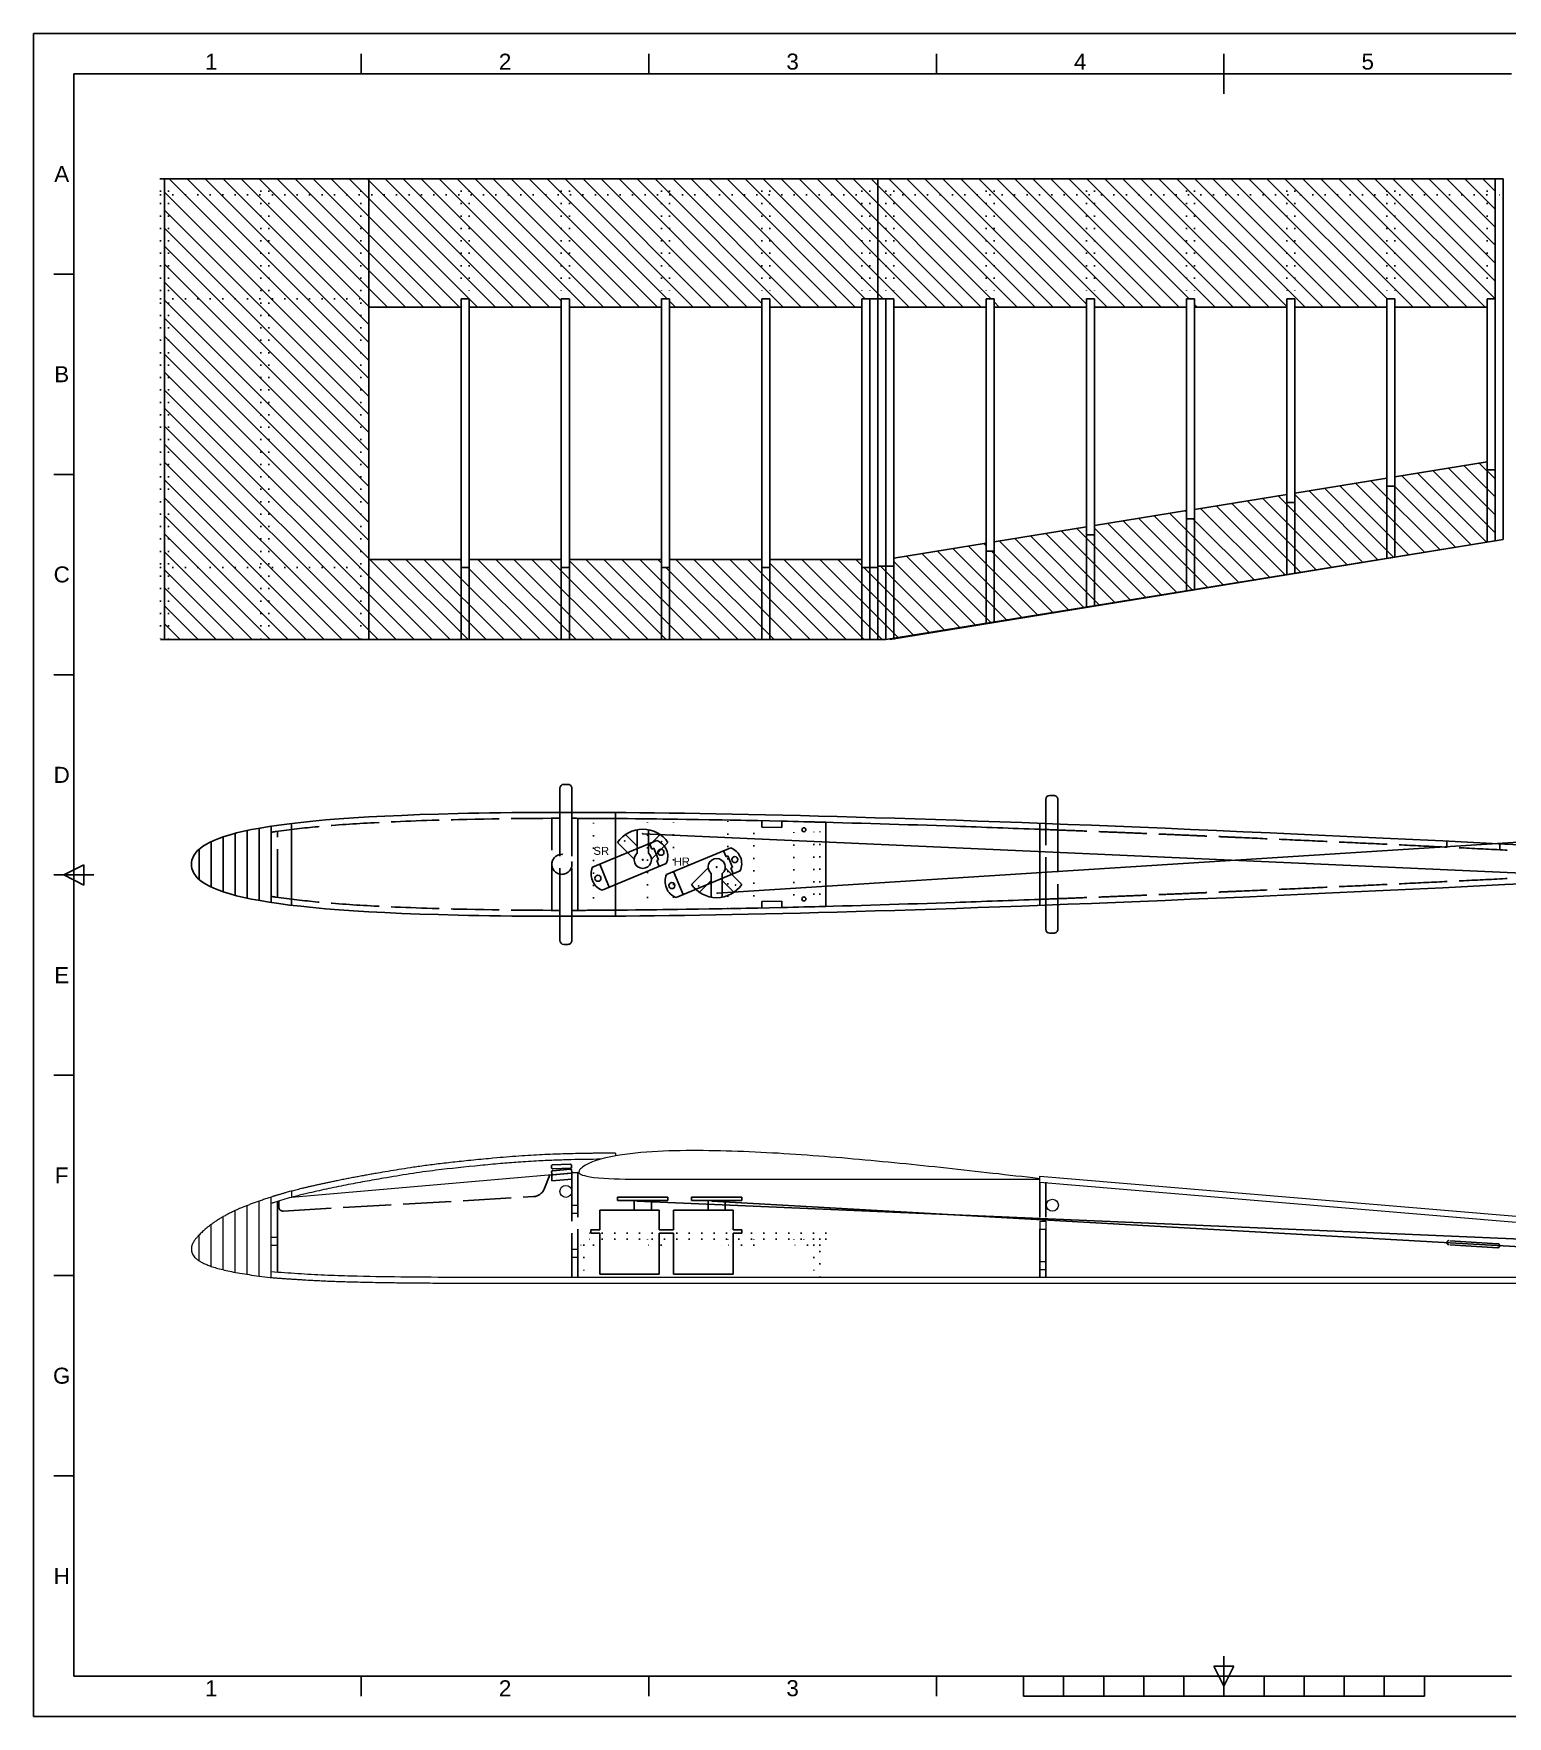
# Model space of a CAD drawing. Header units: millimetres. Extents: x 0 to 594, y 0 to 420.
# Drawn here: x 0 to 367.7, y 0 to 420 of the extents above; entities that cross this region are included whole.
import ezdxf

# ---------------------------------------------------------------- set-up
doc = ezdxf.new("R2010")
doc.units = ezdxf.units.MM
doc.linetypes.add('ACAD_ISO02W100', pattern=[15, 12, -3])
doc.linetypes.add('ACAD_ISO07W100', pattern=[3, 0, -3])
doc.layers.get('0').update_dxf_attribs({"color": 18, "lineweight": 25, "true_color": 0x000000})
for name, color, linetype, lineweight, true_color in [('Beplankung', 30, 'Continuous', 25, 0xff7f00), ('Fläche', 18, 'Continuous', 25, 0x000000), ('Fläche verdeckt', 18, 'ACAD_ISO07W100', 25, 0x000000), ('RC', 30, 'Continuous', 25, 0xff7f00), ('RC verdeckt', 30, 'ACAD_ISO07W100', 25, 0xff7f00), ('verdeckt', 18, 'ACAD_ISO02W100', 25, 0x000000)]:
    doc.layers.add(name, color=color, linetype=linetype, lineweight=lineweight, true_color=true_color)
for name, color, linetype, lineweight in [('Border', 7, 'Continuous', 25), ('Rumpf Draufsicht', 7, 'Continuous', 25), ('Seite sauber', 7, 'Continuous', 15)]:
    doc.layers.add(name, color=color, linetype=linetype, lineweight=lineweight)
doc.styles.add('textstyle18', font='')
doc.styles.add('textstyle21', font='')
doc.styles.add('textstyle22', font='')
doc.styles.add('textstyle25', font='')
doc.styles.add('textstyle26', font='')
doc.styles.add('textstyle29', font='')
doc.styles.add('textstyle30', font='')
doc.styles.add('textstyle33', font='')
doc.styles.add('textstyle34', font='')
doc.styles.add('textstyle35', font='')
doc.styles.add('textstyle36', font='')
doc.styles.add('textstyle37', font='')
doc.styles.add('textstyle38', font='')
doc.styles.add('textstyle39', font='')
doc.styles.add('textstyle40', font='')
doc.styles.add('textstyle41', font='')
doc.styles.add('textstyle67', font='LiberationSans-Regular.ttf')
doc.styles.add('textstyle68', font='LiberationSans-Regular.ttf')
doc.styles.get('textstyle18').set_extended_font_data('Arial')
doc.styles.get('textstyle21').set_extended_font_data('Arial')
doc.styles.get('textstyle22').set_extended_font_data('Arial')
doc.styles.get('textstyle25').set_extended_font_data('Arial')
doc.styles.get('textstyle26').set_extended_font_data('Arial')
doc.styles.get('textstyle29').set_extended_font_data('Arial')
doc.styles.get('textstyle30').set_extended_font_data('Arial')
doc.styles.get('textstyle33').set_extended_font_data('Arial')
doc.styles.get('textstyle34').set_extended_font_data('Arial')
doc.styles.get('textstyle35').set_extended_font_data('Arial')
doc.styles.get('textstyle36').set_extended_font_data('Arial')
doc.styles.get('textstyle37').set_extended_font_data('Arial')
doc.styles.get('textstyle38').set_extended_font_data('Arial')
doc.styles.get('textstyle39').set_extended_font_data('Arial')
doc.styles.get('textstyle40').set_extended_font_data('Arial')
doc.styles.get('textstyle41').set_extended_font_data('Arial')

# ---------------------------------------------------------------- blocks, each defined once
blk = doc.blocks.new('Border')
at = {"layer": 'Border'}
for p, q in [((10, 420), (0, 420)), ((0, 420), (0, 410)), ((10, 420), (584, 420)), ((81.75, 410), (81.75, 415)), ((153.5, 410), (153.5, 415)), ((225.25, 410), (225.25, 415)), ((297, 405), (297, 415)), ((0, 10), (0, 410)), ((10, 410), (10, 410)), ((81.75, 410), (10, 410)), ((10, 410), (10, 360)), ((153.5, 410), (81.75, 410)), ((225.25, 410), (153.5, 410)), ((297, 410), (225.25, 410)), ((368.75, 410), (297, 410)), ((10, 360), (5, 360)), ((10, 360), (10, 310)), ((10, 310), (5, 310)), ((10, 310), (10, 310)), ((10, 310), (10, 260)), ((10, 260), (5, 260)), ((10, 260), (10, 210)), ((7.5, 210), (12.5, 212.5)), ((12.5, 212.5), (12.5, 207.5)), ((5, 210), (15, 210)), ((12.5, 207.5), (7.5, 210)), ((10, 210), (10, 160)), ((10, 160), (5, 160)), ((10, 160), (10, 110)), ((10, 110), (5, 110)), ((10, 110), (10, 60)), ((10, 60), (5, 60)), ((10, 60), (10, 10)), ((297, 10), (297, 15)), ((0, 0), (0, 10)), ((10, 10), (10, 10)), ((10, 10), (81.75, 10)), ((81.75, 5), (81.75, 10)), ((81.75, 10), (153.5, 10)), ((153.5, 5), (153.5, 10)), ((153.5, 10), (225.25, 10)), ((225.25, 5), (225.25, 10)), ((225.25, 10), (368.75, 10)), ((247, 5), (247, 10)), ((257, 5), (257, 10)), ((267, 5), (267, 10)), ((277, 5), (277, 10)), ((287, 5), (287, 10)), ((297, 7.5), (294.5, 12.5)), ((294.5, 12.5), (299.5, 12.5)), ((299.5, 12.5), (297, 7.5)), ((297, 10), (297, 5)), ((307, 5), (307, 10)), ((317, 5), (317, 10)), ((327, 5), (327, 10)), ((337, 5), (337, 10)), ((347, 5), (347, 10)), ((247, 5), (347, 5)), ((0, 0), (10, 0)), ((584, 0), (10, 0))]:
    blk.add_line(p, q, dxfattribs=at)
at = {"layer": 'Border', "char_height": 4}
for s, insert, attachment_point, style in [('1', (45.875, 413), 6, 'textstyle34'), ('2', (117.625, 413), 5, 'textstyle37'), ('3', (189.375, 413), 5, 'textstyle38'), ('4', (261.125, 413), 5, 'textstyle40'), ('5', (332.875, 413), 5, 'textstyle41'), ('A', (7, 385), 5, 'textstyle18'), ('B', (7, 335), 5, 'textstyle21'), ('C', (7, 285), 5, 'textstyle22'), ('D', (7, 235), 5, 'textstyle25'), ('E', (7, 185), 5, 'textstyle26'), ('F', (7, 135), 5, 'textstyle29'), ('G', (7, 85), 5, 'textstyle30'), ('H', (7, 35), 5, 'textstyle33'), ('1', (45.875, 7), 6, 'textstyle35'), ('2', (117.625, 7), 5, 'textstyle36'), ('3', (189.375, 7), 5, 'textstyle39')]:
    blk.add_mtext(s, dxfattribs=dict(at, insert=insert, attachment_point=attachment_point, style=style))
blk = doc.blocks.new('iso_en_a2_metric_landscape_aec')
at = {"layer": 'Border'}
blk.add_blockref('Border', (0, 0), dxfattribs=at)

msp = doc.modelspace()

# ---------------------------------------------------------------- hatches: boundary and pattern name
at = {"layer": 'Beplankung', "transparency": 33554687}
h = msp.add_hatch(dxfattribs=at)
h.set_pattern_fill('ANSI31', color=256, angle=90, style=0, pattern_type=0)
h.paths.add_polyline_path([(264.66, 351.77), (287.66, 351.77), (287.66, 353.77), (289.66, 353.77), (289.66, 351.77), (312.66, 351.77), (312.66, 353.77), (314.66, 353.77), (314.66, 351.77), (337.66, 351.77), (337.66, 353.77), (339.66, 353.77), (339.66, 351.77), (362.66, 351.77), (362.66, 353.77), (364.66, 353.77), (364.66, 383.77), (210.66, 383.77), (32.66, 383.77), (32.66, 348.77), (32.66, 268.77), (210.66, 268.77), (212.66, 268.77), (364.66, 293.44), (364.66, 311.12), (362.66, 311.12), (362.66, 313.12), (339.66, 309.39), (339.66, 307.06), (337.66, 307.06), (337.66, 309.06), (314.66, 305.33), (314.66, 303), (312.66, 303), (312.66, 305), (289.66, 301.27), (289.66, 298.94), (287.66, 298.94), (287.66, 300.94), (264.66, 297.21), (264.66, 294.89), (262.66, 294.89), (262.66, 296.89), (239.66, 293.15), (239.66, 290.83), (237.66, 290.83), (237.66, 292.83), (214.66, 289.09), (214.66, 287.09), (210.66, 287.09), (210.66, 286.77), (208.66, 286.77), (206.66, 286.77), (206.66, 288.77), (183.66, 288.77), (183.66, 286.77), (181.66, 286.77), (181.66, 288.77), (158.66, 288.77), (158.66, 286.77), (156.66, 286.77), (156.66, 288.77), (133.66, 288.77), (133.66, 286.77), (131.66, 286.77), (131.66, 288.77), (108.66, 288.77), (108.66, 286.77), (106.66, 286.77), (106.66, 288.77), (83.66, 288.77), (83.66, 351.77), (106.66, 351.77), (106.66, 353.77), (108.66, 353.77), (108.66, 351.77), (131.66, 351.77), (131.66, 353.77), (133.66, 353.77), (133.66, 351.77), (156.66, 351.77), (156.66, 353.77), (158.66, 353.77), (158.66, 351.77), (181.66, 351.77), (181.66, 353.77), (183.66, 353.77), (183.66, 351.77), (206.66, 351.77), (206.66, 353.77), (210.66, 353.77), (214.66, 353.77), (214.66, 351.77), (237.66, 351.77), (237.66, 353.77), (239.66, 353.77), (239.66, 351.77), (262.66, 351.77), (262.66, 353.77), (264.66, 353.77)], flags=0)

# ---------------------------------------------------------------- linework, layer by layer
for p, q in [((31.66, 383.77), (210.66, 383.77)), ((83.66, 383.77), (83.66, 268.77)), ((210.66, 383.77), (366.66, 383.77)), ((210.66, 383.77), (210.66, 268.77)), ((210.66, 383.77), (210.66, 268.77)), ((364.66, 383.77), (364.66, 293.45)), ((366.66, 383.77), (366.66, 293.77)), ((106.66, 353.77), (106.66, 268.77)), ((108.66, 353.77), (108.66, 268.77)), ((131.66, 353.77), (131.66, 268.77)), ((133.66, 353.77), (133.66, 268.77)), ((156.66, 353.77), (156.66, 268.77)), ((158.66, 353.77), (158.66, 268.77)), ((181.66, 353.77), (181.66, 268.77)), ((183.66, 353.77), (183.66, 268.77)), ((206.66, 353.77), (206.66, 268.77)), ((208.66, 353.77), (208.66, 268.77)), ((212.66, 353.77), (212.66, 268.77)), ((214.66, 353.77), (214.66, 268.77)), ((237.66, 353.77), (237.66, 272.69)), ((239.66, 353.77), (239.66, 273.02)), ((262.66, 353.77), (262.66, 276.77)), ((264.66, 353.77), (264.66, 277.1)), ((287.66, 353.77), (287.66, 280.86)), ((289.66, 353.77), (289.66, 281.19)), ((312.66, 353.77), (312.66, 284.94)), ((314.66, 353.77), (314.66, 285.27)), ((337.66, 353.77), (337.66, 289.03)), ((339.66, 353.77), (339.66, 289.36)), ((362.66, 353.77), (362.66, 293.12)), ((213.66, 268.77), (366.66, 293.77)), ((31.66, 268.77), (210.66, 268.77))]:
    msp.add_line(p, q)
at = {"layer": 'Beplankung'}
for p, q in [((32.66, 348.77), (32.66, 383.77)), ((32.66, 383.77), (210.66, 383.77)), ((210.66, 383.77), (364.66, 383.77)), ((364.66, 383.77), (364.66, 353.77)), ((106.66, 353.77), (108.66, 353.77)), ((106.66, 351.77), (106.66, 353.77)), ((108.66, 353.77), (108.66, 351.77)), ((131.66, 351.77), (131.66, 353.77)), ((131.66, 353.77), (133.66, 353.77)), ((133.66, 353.77), (133.66, 351.77)), ((156.66, 351.77), (156.66, 353.77)), ((156.66, 353.77), (158.66, 353.77)), ((158.66, 353.77), (158.66, 351.77)), ((181.66, 353.77), (183.66, 353.77)), ((181.66, 351.77), (181.66, 353.77)), ((183.66, 353.77), (183.66, 351.77)), ((206.66, 353.77), (210.66, 353.77)), ((206.66, 351.77), (206.66, 353.77)), ((210.66, 353.77), (214.66, 353.77)), ((214.66, 353.77), (214.66, 351.77)), ((237.66, 351.77), (237.66, 353.77)), ((237.66, 353.77), (239.66, 353.77)), ((239.66, 353.77), (239.66, 351.77)), ((262.66, 351.77), (262.66, 353.77)), ((262.66, 353.77), (264.66, 353.77)), ((264.66, 353.77), (264.66, 351.77)), ((287.66, 351.77), (287.66, 353.77)), ((287.66, 353.77), (289.66, 353.77)), ((289.66, 353.77), (289.66, 351.77)), ((312.66, 351.77), (312.66, 353.77)), ((312.66, 353.77), (314.66, 353.77)), ((314.66, 353.77), (314.66, 351.77)), ((337.66, 351.77), (337.66, 353.77)), ((337.66, 353.77), (339.66, 353.77)), ((339.66, 353.77), (339.66, 351.77)), ((362.66, 351.77), (362.66, 353.77)), ((362.66, 353.77), (364.66, 353.77)), ((32.66, 348.77), (32.66, 268.77)), ((83.66, 351.77), (106.66, 351.77)), ((83.66, 351.77), (83.66, 288.77)), ((108.66, 351.77), (131.66, 351.77)), ((133.66, 351.77), (156.66, 351.77)), ((158.66, 351.77), (181.66, 351.77)), ((183.66, 351.77), (206.66, 351.77)), ((214.66, 351.77), (237.66, 351.77)), ((239.66, 351.77), (262.66, 351.77)), ((264.66, 351.77), (287.66, 351.77)), ((289.66, 351.77), (312.66, 351.77)), ((314.66, 351.77), (337.66, 351.77)), ((339.66, 351.77), (362.66, 351.77)), ((362.66, 313.12), (339.66, 309.39)), ((362.66, 313.12), (362.66, 311.12)), ((362.66, 311.12), (364.66, 311.12)), ((364.66, 293.44), (364.66, 311.12)), ((337.66, 309.06), (314.66, 305.33)), ((337.66, 309.06), (337.66, 307.06)), ((337.66, 307.06), (339.66, 307.06)), ((339.66, 307.06), (339.66, 309.39)), ((312.66, 305), (289.66, 301.27)), ((312.66, 305), (312.66, 303)), ((312.66, 303), (314.66, 303)), ((314.66, 303), (314.66, 305.33)), ((287.66, 300.94), (264.66, 297.21)), ((287.66, 300.94), (287.66, 298.94)), ((287.66, 298.94), (289.66, 298.94)), ((289.66, 298.94), (289.66, 301.27)), ((262.66, 296.89), (239.66, 293.15)), ((262.66, 296.89), (262.66, 294.89)), ((262.66, 294.89), (264.66, 294.89)), ((264.66, 294.89), (264.66, 297.21)), ((212.66, 268.77), (364.66, 293.44)), ((237.66, 292.83), (214.66, 289.09)), ((237.66, 292.83), (237.66, 290.83)), ((237.66, 290.83), (239.66, 290.83)), ((239.66, 290.83), (239.66, 293.15)), ((106.66, 288.77), (83.66, 288.77)), ((106.66, 288.77), (106.66, 286.77)), ((106.66, 286.77), (108.66, 286.77)), ((131.66, 288.77), (108.66, 288.77)), ((108.66, 286.77), (108.66, 288.77)), ((131.66, 288.77), (131.66, 286.77)), ((131.66, 286.77), (133.66, 286.77)), ((156.66, 288.77), (133.66, 288.77)), ((133.66, 286.77), (133.66, 288.77)), ((156.66, 288.77), (156.66, 286.77)), ((156.66, 286.77), (158.66, 286.77)), ((181.66, 288.77), (158.66, 288.77)), ((158.66, 286.77), (158.66, 288.77)), ((181.66, 288.77), (181.66, 286.77)), ((181.66, 286.77), (183.66, 286.77)), ((206.66, 288.77), (183.66, 288.77)), ((183.66, 286.77), (183.66, 288.77)), ((206.66, 288.77), (206.66, 286.77)), ((206.66, 286.77), (208.66, 286.77)), ((208.66, 286.77), (210.66, 286.77)), ((214.66, 287.09), (210.66, 287.09)), ((210.66, 287.09), (210.66, 286.77)), ((214.66, 289.09), (214.66, 287.09)), ((32.66, 268.77), (210.66, 268.77)), ((210.66, 268.77), (212.66, 268.77))]:
    msp.add_line(p, q, dxfattribs=at)
at = {"layer": 'Fläche'}
for p, q in [((210.66, 383.77), (210.66, 353.77)), ((210.66, 383.77), (210.66, 353.77)), ((364.66, 353.77), (364.66, 383.77)), ((83.66, 353.77), (83.66, 268.77)), ((106.66, 351.77), (106.66, 353.77)), ((106.66, 353.77), (108.66, 353.77)), ((108.66, 353.77), (108.66, 351.77)), ((131.66, 351.77), (131.66, 353.77)), ((131.66, 353.77), (133.66, 353.77)), ((133.66, 353.77), (133.66, 351.77)), ((156.66, 351.77), (156.66, 353.77)), ((156.66, 353.77), (158.66, 353.77)), ((158.66, 353.77), (158.66, 351.77)), ((181.66, 351.77), (181.66, 353.77)), ((181.66, 353.77), (183.66, 353.77)), ((183.66, 353.77), (183.66, 351.77)), ((206.66, 351.77), (206.66, 353.77)), ((206.66, 353.77), (214.66, 353.77)), ((214.66, 353.77), (214.66, 351.77)), ((237.66, 351.77), (237.66, 353.77)), ((237.66, 353.77), (239.66, 353.77)), ((239.66, 353.77), (239.66, 351.77)), ((262.66, 351.77), (262.66, 353.77)), ((262.66, 353.77), (264.66, 353.77)), ((264.66, 353.77), (264.66, 351.77)), ((287.66, 351.77), (287.66, 353.77)), ((287.66, 353.77), (289.66, 353.77)), ((289.66, 353.77), (289.66, 351.77)), ((312.66, 351.77), (312.66, 353.77)), ((312.66, 353.77), (314.66, 353.77)), ((314.66, 353.77), (314.66, 351.77)), ((337.66, 351.77), (337.66, 353.77)), ((337.66, 353.77), (339.66, 353.77)), ((339.66, 353.77), (339.66, 351.77)), ((362.66, 351.77), (362.66, 353.77)), ((362.66, 353.77), (364.66, 353.77)), ((83.66, 351.77), (106.66, 351.77)), ((108.66, 351.77), (131.66, 351.77)), ((133.66, 351.77), (156.66, 351.77)), ((158.66, 351.77), (181.66, 351.77)), ((183.66, 351.77), (206.66, 351.77)), ((214.66, 351.77), (237.66, 351.77)), ((239.66, 351.77), (262.66, 351.77)), ((264.66, 351.77), (287.66, 351.77)), ((289.66, 351.77), (312.66, 351.77)), ((314.66, 351.77), (337.66, 351.77)), ((339.66, 351.77), (362.66, 351.77)), ((210.66, 287.09), (210.66, 268.77)), ((210.66, 286.77), (210.66, 268.77))]:
    msp.add_line(p, q, dxfattribs=at)
at = {"layer": 'Fläche verdeckt'}
for p, q in [((31.66, 383.77), (31.66, 268.77)), ((33.66, 383.77), (33.66, 268.77)), ((56.66, 383.77), (56.66, 268.77)), ((58.66, 383.77), (58.66, 268.77)), ((81.66, 383.77), (81.66, 268.77)), ((106.66, 383.77), (106.66, 353.77)), ((108.66, 383.77), (108.66, 353.77)), ((131.66, 383.77), (131.66, 353.77)), ((133.66, 383.77), (133.66, 353.77)), ((156.66, 383.77), (156.66, 353.77)), ((158.66, 383.77), (158.66, 353.77)), ((181.66, 383.77), (181.66, 353.77)), ((183.66, 383.77), (183.66, 353.77)), ((206.66, 383.77), (206.66, 353.77)), ((208.66, 383.77), (208.66, 353.77)), ((212.66, 383.77), (212.66, 353.77)), ((214.66, 383.77), (214.66, 353.77)), ((237.66, 383.77), (237.66, 353.77)), ((239.66, 383.77), (239.66, 353.77)), ((262.66, 383.77), (262.66, 353.77)), ((264.66, 383.77), (264.66, 353.77)), ((287.66, 383.77), (287.66, 353.77)), ((289.66, 383.77), (289.66, 353.77)), ((312.66, 383.77), (312.66, 353.77)), ((314.66, 383.77), (314.66, 353.77)), ((337.66, 383.77), (337.66, 353.77)), ((339.66, 383.77), (339.66, 353.77)), ((362.66, 383.77), (362.66, 353.77)), ((31.66, 379.77), (210.66, 379.77)), ((210.66, 379.77), (366.66, 379.77)), ((31.66, 353.77), (83.66, 353.77)), ((31.66, 286.77), (83.66, 286.77))]:
    msp.add_line(p, q, dxfattribs=at)
at = {"layer": 'RC'}
for p, q in [((135.8, 224.14), (135.8, 201.17)), ((454.9, 223.52), (170.58, 205.47)), ((181.69, 221.97), (181.69, 223.54)), ((186.69, 221.86), (186.69, 223.43)), ((197.69, 223.15), (197.69, 202.17)), ((139.47, 211.98), (155.47, 218.6)), ((150.58, 217.18), (147.67, 220.1)), ((150.58, 215.43), (150.58, 221.3)), ((150.58, 215.43), (150.58, 221.3)), ((452.3, 206.83), (151.98, 220.3)), ((153.38, 215.43), (153.38, 221.3)), ((153.38, 215.43), (153.38, 221.3)), ((153.38, 217.18), (156.29, 220.1)), ((181.69, 221.97), (186.69, 221.86)), ((149.84, 213.97), (145.69, 218.12)), ((153.7, 217.87), (154.28, 216.48)), ((154.12, 213.97), (158.27, 218.12)), ((154.74, 216.67), (154.28, 216.48)), ((155.93, 213.81), (154.74, 216.67)), ((173.92, 216.77), (157.92, 210.15)), ((172.76, 214.57), (172.15, 216.04)), ((173.23, 214.76), (172.76, 214.57)), ((173.23, 214.76), (174.41, 211.9)), ((141.23, 212.71), (143.6, 206.98)), ((157.84, 212.87), (141.84, 206.25)), ((155.93, 213.81), (155.47, 213.62)), ((155.47, 213.62), (156.08, 212.14)), ((162.05, 205.15), (159.68, 210.88)), ((160.29, 204.42), (176.29, 211.04)), ((168.29, 211.81), (164.14, 207.66)), ((169.03, 210.34), (169.03, 204.47)), ((171.83, 210.34), (171.83, 204.47)), ((172.57, 211.81), (176.72, 207.66)), ((174.41, 211.9), (173.95, 211.7)), ((174.53, 210.31), (173.95, 211.7)), ((169.03, 208.59), (166.12, 205.68)), ((171.83, 208.59), (174.74, 205.68)), ((181.69, 203.35), (186.69, 203.46)), ((181.69, 203.35), (181.69, 201.78)), ((186.69, 203.46), (186.69, 201.89)), ((156.08, 126.37), (141.23, 126.37)), ((141.23, 126.37), (141.23, 121.42)), ((145.68, 129.57), (158.27, 129.57)), ((145.68, 129.57), (145.68, 128.77)), ((145.68, 128.77), (158.27, 128.77)), ((149.83, 128.77), (149.83, 126.37)), ((150.52, 128.59), (452.3, 115.59)), ((154.13, 128.77), (154.13, 126.37)), ((156.08, 121.42), (156.08, 126.37)), ((158.27, 129.57), (158.27, 128.77)), ((174.53, 126.37), (159.69, 126.37)), ((159.69, 126.37), (159.69, 121.42)), ((164.14, 129.57), (176.72, 129.57)), ((164.14, 129.57), (164.14, 128.77)), ((164.14, 128.77), (176.72, 128.77)), ((168.28, 128.77), (168.28, 126.37)), ((452.3, 112.59), (169.19, 128.59)), ((172.58, 128.77), (172.58, 126.37)), ((174.53, 121.42), (174.53, 126.37)), ((176.72, 129.57), (176.72, 128.77)), ((141.23, 121.42), (139.06, 121.42)), ((139.06, 121.42), (139.06, 120.62)), ((139.06, 120.62), (141.23, 120.62)), ((141.23, 120.62), (141.23, 110.37)), ((156.08, 121.42), (159.69, 121.42)), ((156.08, 110.37), (156.08, 120.62)), ((156.08, 120.62), (159.69, 120.62)), ((159.69, 110.37), (159.69, 120.62)), ((174.53, 121.42), (176.67, 121.42)), ((174.53, 110.37), (174.53, 120.62)), ((176.67, 120.62), (174.53, 120.62)), ((176.67, 121.42), (176.67, 120.62)), ((141.23, 110.37), (156.08, 110.37)), ((159.69, 110.37), (174.53, 110.37))]:
    msp.add_line(p, q, dxfattribs=at)
at = {"layer": 'RC', "flags": 128}
for points in [[(135.8, 224.14, -0.000849), (139.65, 224.13, -0.003762), (181.69, 223.54)], [(186.69, 223.43, -0.000985), (197.69, 223.15)], [(135.8, 201.17, 0.000849), (139.65, 201.19, 0.003762), (181.69, 201.78)], [(186.69, 201.89, 0.000985), (197.69, 202.17)]]:
    msp.add_lwpolyline(points, format="xyb", dxfattribs=at)
at = {"layer": 'RC'}
for centre, radius in [((147.49, 218.5), 0.05), ((151.98, 220.3), 0.05), ((192.19, 221.29), 0.5), ((156.51, 215.68), 0.75), ((156.68, 218.29), 0.05), ((174.96, 213.85), 0.75), ((151.98, 213.8), 0.1), ((151.98, 213.8), 0.05), ((170.43, 211.97), 0.1), ((170.43, 211.97), 0.05), ((170.43, 211.97), 0.05), ((140.8, 209.17), 0.75), ((159.25, 207.34), 0.75), ((165.94, 207.27), 0.05), ((175.13, 207.48), 0.05), ((170.58, 205.47), 0.05), ((192.19, 204.02), 0.5)]:
    msp.add_circle(centre, radius, dxfattribs=at)
for centre, radius, start, end in [((151.98, 213.8), 7.63, 34.4265, 145.5735), ((153.97, 214.63), 4.25, 335.6629, 69.3371), ((151.98, 213.8), 2.15, 130.6293, 49.3707), ((172.42, 212.8), 4.25, 335.6629, 69.3371), ((143.34, 210.22), 4.25, 155.6629, 249.3371), ((161.79, 208.39), 4.25, 155.6629, 249.3371), ((170.43, 211.97), 2.15, 310.6293, 229.3707), ((170.43, 211.97), 7.63, 214.4265, 325.5735)]:
    msp.add_arc(centre, radius, start, end, dxfattribs=at)
at = {"layer": 'RC verdeckt'}
for p, q in [((139.69, 201.19), (139.69, 224.13)), ((153.19, 201.31), (153.19, 224.01)), ((159.69, 201.39), (159.69, 223.93)), ((173.19, 201.61), (173.19, 223.71)), ((179.69, 201.74), (179.69, 223.58)), ((189.69, 201.96), (189.69, 223.36)), ((194.69, 202.09), (194.69, 223.23)), ((196.19, 202.13), (196.19, 223.19)), ((196.19, 202.13), (196.19, 223.15)), ((197.69, 120.62), (135.8, 120.62)), ((197.69, 119.12), (135.8, 119.12)), ((139.69, 117.62), (135.8, 117.62)), ((135.8, 117.62), (135.8, 109.59)), ((137.3, 117.62), (137.3, 109.59)), ((139.69, 117.62), (139.69, 119.12)), ((153.19, 119.12), (153.19, 117.62)), ((159.69, 117.62), (153.19, 117.62)), ((159.69, 119.12), (159.69, 117.62)), ((159.69, 119.12), (159.69, 117.62)), ((171.69, 117.62), (171.69, 117.62)), ((173.19, 119.12), (173.19, 117.62)), ((179.69, 117.62), (173.19, 117.62)), ((179.69, 119.12), (179.69, 117.62)), ((189.69, 119.12), (189.69, 117.62)), ((196.19, 117.62), (189.69, 117.62)), ((192.19, 119.12), (192.19, 117.62)), ((194.69, 117.62), (194.69, 109.59)), ((196.19, 119.12), (196.19, 109.59)), ((197.69, 120.62), (197.69, 119.12))]:
    msp.add_line(p, q, dxfattribs=at)
at = {"layer": 'Rumpf Draufsicht'}
for p, q in [((131.3, 225.63), (131.3, 231.63)), ((132.3, 232.63), (133.3, 232.63)), ((134.3, 231.63), (134.3, 225.64)), ((252.54, 222.85), (252.54, 228.85)), ((253.54, 229.85), (254.54, 229.85)), ((255.54, 228.85), (255.54, 222.74)), ((64.3, 202.45), (64.3, 222.87)), ((145.19, 199.72), (145.19, 225.6)), ((251.04, 222.91), (251.04, 202.41)), ((47.3, 205.79), (47.3, 219.52)), ((50.3, 204.91), (50.3, 220.41)), ((53.3, 204.21), (53.3, 221.11)), ((56.3, 203.62), (56.3, 221.7)), ((59.3, 203.13), (59.3, 222.19)), ((41.3, 208.86), (41.3, 216.46)), ((44.3, 206.98), (44.3, 218.34)), ((252.54, 202.47), (252.54, 196.47)), ((255.54, 196.47), (255.54, 202.58)), ((131.3, 199.68), (131.3, 193.68)), ((134.3, 193.68), (134.3, 199.68)), ((253.54, 195.47), (254.54, 195.47)), ((132.3, 192.68), (133.3, 192.68))]:
    msp.add_line(p, q, dxfattribs=at)
at = {"layer": 'Rumpf Draufsicht', "flags": 128}
for points in [[(145.19, 224.09, -0.004234), (192.5, 223.29, -0.002313), (229.93, 222.17, -0.000754), (251.04, 221.4)], [(145.19, 201.23, 0.004234), (192.5, 202.03, 0.002313), (229.93, 203.15, 0.000754), (251.04, 203.92)]]:
    msp.add_lwpolyline(points, format="xyb", dxfattribs=at)
at = {"layer": 'Rumpf Draufsicht'}
for centre, start, end in [((132.3, 231.63), 90, 180), ((133.3, 231.63), 359.9993, 90), ((253.54, 228.85), 90, 180), ((254.54, 228.85), 359.9993, 90), ((132.3, 193.68), 180, 270), ((133.3, 193.68), 270, 0.0007), ((253.54, 196.47), 180, 270), ((254.54, 196.47), 270, 0.0007)]:
    msp.add_arc(centre, 1, start, end, dxfattribs=at)
for points in [[(39.35, 212.49), (39.19, 219.09), (65.19, 229.09), (254.19, 224.09), (452.8, 213.24)], [(39.35, 212.83), (39.19, 206.23), (65.19, 196.23), (254.19, 201.23), (452.8, 212.08)]]:
    msp.add_open_spline(points, degree=3, dxfattribs=at)
at = {"layer": 'Seite sauber'}
for p, q in [((145.19, 140.57), (145.19, 139.9)), ((136.04, 135.76), (64.3, 129.53)), ((251.04, 134.79), (390.8, 123.09)), ((251.04, 133.29), (251.04, 134.79)), ((64.3, 131.08), (64.3, 129.53)), ((251.04, 133.29), (390.67, 121.59)), ((50.3, 110.83), (50.3, 126.24)), ((53.3, 110.32), (53.3, 127.51)), ((56.3, 109.88), (56.3, 128.6)), ((59.3, 128.6), (59.3, 129.61)), ((59.3, 109.53), (59.3, 128.6)), ((134.3, 127.57), (135.8, 127.57)), ((134.3, 127.57), (134.3, 125.57)), ((135.8, 127.57), (135.8, 125.57)), ((44.3, 112.33), (44.3, 122.78)), ((47.3, 111.46), (47.3, 124.71)), ((134.3, 125.57), (135.8, 125.57)), ((251.04, 123.57), (252.54, 123.57)), ((251.04, 123.57), (251.04, 121.57)), ((252.54, 123.57), (252.54, 121.57)), ((41.3, 113.69), (41.3, 120.16)), ((59.3, 119.57), (60.8, 119.57)), ((60.8, 119.57), (60.8, 117.57)), ((251.04, 121.57), (252.54, 121.57)), ((59.3, 117.57), (60.8, 117.57)), ((134.3, 116.57), (135.8, 116.57)), ((134.3, 116.57), (134.3, 114.57)), ((134.3, 114.57), (135.8, 114.57)), ((135.8, 116.57), (135.8, 114.57)), ((251.04, 113.57), (252.54, 113.57)), ((251.04, 113.57), (251.04, 111.57)), ((252.54, 113.57), (252.54, 111.57)), ((135.8, 109.59), (448.3, 109.59)), ((251.04, 111.57), (252.54, 111.57)), ((135.8, 108.09), (447.8, 108.09))]:
    msp.add_line(p, q, dxfattribs=at)
at = {"layer": 'Seite sauber', "flags": 128}
for points in [[(141.4, 139.05, 0.002036), (137.76, 139, 0.001901), (134.15, 138.93, 0.001793), (130.32, 138.81, 0.005476), (126.07, 138.63, 0.004493), (120.88, 138.3, 0.003218), (116.49, 137.95, 0.002791), (111.42, 137.49, 0.005734), (100.38, 136.3, 0.009612), (93.86, 135.39, 0.00231), (87.32, 134.31, 0.003201), (82.61, 133.49, 0.003928), (77.93, 132.6, 0.003763), (73.05, 131.59, 0.004516), (68.19, 130.51, 0.00716), (65.17, 129.76, 0.001757), (64.3, 129.53)], [(64.3, 129.53, 0.004327), (62.16, 128.93, 0.008436), (60.03, 128.27, -0.002178), (60.02, 128.27, 0.00166), (59.3, 128.04)], [(59.3, 111.02, 0.003624), (65.95, 110.56, 0.003796), (72.57, 110.19, 0.005735), (79.18, 109.96, 0.003061), (91.63, 109.73, 0.001578), (99.15, 109.67, 0.000817), (113.69, 109.61, 0.0002), (118.78, 109.6, 0.000171), (124.73, 109.59, 0.000069), (127.41, 109.59, 0.000065), (130.26, 109.59, 0.000058), (132.95, 109.59, 0.000055), (135.8, 109.59, -0.000036), (135.8, 109.59)]]:
    msp.add_lwpolyline(points, format="xyb", dxfattribs=at)
for points in [[(144.85, 139.85), (143.59, 139.59), (142.37, 139.31), (141.2, 139), (140.12, 138.66), (139.15, 138.3), (138.35, 137.94), (137.73, 137.61), (137.26, 137.31), (136.91, 137.06), (136.66, 136.83), (136.47, 136.63), (136.32, 136.46), (136.22, 136.3), (136.14, 136.16), (136.08, 136.03), (136.05, 135.9), (136.04, 135.76)], [(251.04, 134.18), (250.45, 134.25), (249.31, 134.39), (247.98, 134.54), (246.55, 134.71), (245.11, 134.87), (243.66, 135.03), (242.21, 135.2), (240.76, 135.37), (239.31, 135.53), (237.86, 135.7), (236.41, 135.86), (234.96, 136.02), (233.52, 136.19), (232.07, 136.35), (230.62, 136.51), (229.17, 136.66), (227.73, 136.82), (226.28, 136.98), (224.83, 137.13), (223.38, 137.28), (221.93, 137.43), (220.49, 137.58), (219.04, 137.73), (217.59, 137.87), (216.14, 138.02), (214.69, 138.16), (213.24, 138.3), (211.79, 138.44), (210.34, 138.58), (208.9, 138.72), (207.45, 138.85), (206, 138.98), (204.55, 139.11), (203.11, 139.24), (201.66, 139.37), (200.21, 139.49), (198.77, 139.61), (197.32, 139.72), (195.88, 139.84), (194.43, 139.94), (192.99, 140.05), (191.54, 140.15), (190.1, 140.25), (188.65, 140.35), (187.21, 140.44), (185.77, 140.53), (184.32, 140.61), (182.88, 140.69), (181.44, 140.76), (180, 140.83), (178.55, 140.9), (177.11, 140.96), (175.67, 141.01), (174.23, 141.06), (172.79, 141.1), (171.36, 141.14), (169.92, 141.17), (168.49, 141.19), (167.06, 141.21), (165.63, 141.21), (164.2, 141.21), (162.77, 141.2), (161.35, 141.19), (159.93, 141.16), (158.52, 141.12), (157.11, 141.06), (155.7, 141), (154.31, 140.92), (152.92, 140.82), (151.54, 140.71), (150.17, 140.58), (148.81, 140.43), (147.47, 140.26), (146.15, 140.07), (144.85, 139.85)], [(136.04, 135.76), (136.07, 135.63), (136.19, 135.51), (136.36, 135.38), (136.63, 135.25), (136.97, 135.11), (137.42, 134.97), (138.02, 134.82), (138.8, 134.67), (139.79, 134.53), (140.96, 134.4), (142.21, 134.3), (143.5, 134.23), (144.84, 134.17), (146.21, 134.13), (147.6, 134.1), (149, 134.07), (150.41, 134.06), (151.83, 134.05), (153.26, 134.05), (154.69, 134.05), (156.13, 134.04), (157.57, 134.04), (159.01, 134.04), (160.46, 134.04), (161.91, 134.04), (163.37, 134.04), (164.83, 134.04), (166.29, 134.04), (167.75, 134.04), (169.21, 134.04), (170.67, 134.04), (172.13, 134.04), (173.59, 134.04), (175.05, 134.04), (176.51, 134.04), (177.97, 134.04), (179.43, 134.04), (180.88, 134.04), (182.34, 134.04), (183.8, 134.04), (185.26, 134.04), (186.71, 134.04), (188.17, 134.04), (189.62, 134.04), (191.08, 134.04), (192.54, 134.04), (193.99, 134.04), (195.45, 134.04), (196.91, 134.04), (198.37, 134.04), (199.82, 134.04), (201.28, 134.04), (202.74, 134.04), (204.19, 134.04), (205.65, 134.04), (207.11, 134.04), (208.56, 134.04), (210.02, 134.04), (211.48, 134.04), (212.93, 134.04), (214.39, 134.04), (215.85, 134.04), (217.3, 134.04), (218.76, 134.04), (220.22, 134.04), (221.67, 134.04), (223.13, 134.04), (224.59, 134.04), (226.05, 134.04), (227.51, 134.04), (228.96, 134.04), (230.42, 134.04), (231.88, 134.04), (233.34, 134.04), (234.8, 134.04), (236.27, 134.04), (237.73, 134.04), (239.19, 134.04), (240.65, 134.04), (242.11, 134.04), (243.57, 134.04), (245.03, 134.04), (246.49, 134.04), (247.92, 134.04), (249.29, 134.04), (250.44, 134.04), (251.04, 134.04)]]:
    msp.add_lwpolyline(points, dxfattribs=at)
at = {"layer": 'Seite sauber'}
for centre in [(132.8, 131.03), (254.19, 127.57)]:
    msp.add_circle(centre, 1.5, dxfattribs=at)
for points in [[(145.19, 140.57), (138.19, 140.57), (122.36, 140.06), (100.19, 137.91), (87.06, 135.82), (77.63, 134.11), (67.84, 132.01), (61.73, 130.41), (59.57, 129.7)], [(59.57, 129.7), (53.63, 127.82), (46.16, 124.29), (41.11, 120.26), (38.83, 116.82), (40.73, 113.43), (49.5, 110.68), (59.04, 109.53)], [(59.04, 109.53), (65.85, 109.01), (79.15, 108.38), (104.09, 108.08), (135.8, 108.09)]]:
    msp.add_open_spline(points, degree=2, dxfattribs=at)
at = {"layer": 'verdeckt'}
for p, q in [((129.3, 201.17), (129.3, 224.15)), ((131.3, 199.68), (131.3, 225.63)), ((134.3, 199.68), (134.3, 225.64)), ((135.8, 201.17), (135.8, 224.14)), ((252.54, 202.47), (252.54, 222.85)), ((255.54, 222.74), (255.54, 202.58)), ((60.8, 204.42), (60.8, 220.89)), ((352.63, 216.95), (352.63, 218.45)), ((365.82, 217.8), (365.82, 216.29)), ((128.79, 135.2), (127.37, 131.61)), ((129.21, 136.94), (129.2, 137.34)), ((129.27, 135.47), (129.24, 135.87)), ((129.3, 135.17), (134.3, 135.61)), ((129.3, 135.17), (129.3, 133.67)), ((129.49, 137.65), (133.9, 137.8)), ((129.51, 136.2), (133.91, 136.58)), ((129.52, 136.65), (133.94, 136.81)), ((129.6, 135.2), (134, 135.59)), ((134.23, 137.12), (134.21, 137.51)), ((134.27, 135.92), (134.24, 136.31)), ((134.3, 135.62), (135.8, 135.74)), ((134.3, 135.62), (134.3, 109.59)), ((134.3, 134.11), (134.3, 135.61)), ((135.8, 109.59), (135.8, 135.74)), ((134.3, 134.1), (129.3, 133.67)), ((251.04, 109.59), (251.04, 133.29)), ((252.54, 109.59), (252.54, 133.29)), ((60.8, 110.91), (60.8, 128.52)), ((60.8, 128.52), (60.8, 110.91)), ((61.19, 128.64), (61.19, 127.12)), ((62.25, 126.12), (124.75, 129.72)), ((365.31, 117.97), (353.13, 118.74)), ((365.31, 116.97), (353.13, 117.74))]:
    msp.add_line(p, q, dxfattribs=at)
at = {"layer": 'verdeckt', "flags": 128}
for points in [[(59.3, 220.68, -0.002974), (60.46, 220.85, -0.011602), (70.91, 222.06, -0.010316), (84.93, 223.06, -0.006904), (105.98, 223.84, -0.007417), (139.65, 224.13, -0.000496), (145.19, 224.09)], [(250.8, 221.42, -0.000045), (251.93, 221.37, -0.000208), (257.43, 221.16, -0.000196), (262.77, 220.95, -0.00019), (268.28, 220.73, -0.000179), (273.62, 220.52, -0.000174), (279.12, 220.29, -0.000164), (284.46, 220.07, -0.00016), (289.95, 219.83, -0.000077), (292.63, 219.72, -0.000076), (295.36, 219.6, -0.000074), (298.05, 219.48, -0.000073), (300.77, 219.36, -0.000273), (311.34, 218.89, -0.00026), (322.44, 218.38, -0.000237), (333.02, 217.89, -0.000226), (344.11, 217.36, -0.000207), (354.72, 216.84, -0.000198), (365.8, 216.3, -0.000182), (376.44, 215.76, -0.000175), (387.52, 215.2, -0.000162), (398.17, 214.65, -0.000156), (409.24, 214.07, -0.000145), (419.91, 213.51, -0.00014), (430.97, 212.92, -0.000065), (436.32, 212.63)], [(250.8, 203.9, 0.000045), (251.93, 203.95, 0.000208), (257.43, 204.16, 0.000196), (262.77, 204.37, 0.00019), (268.28, 204.58, 0.000179), (273.62, 204.8, 0.000174), (279.12, 205.03, 0.000164), (284.46, 205.25, 0.00016), (289.95, 205.49, 0.000077), (292.63, 205.6, 0.000076), (295.36, 205.72, 0.000074), (298.05, 205.84, 0.000073), (300.77, 205.96, 0.000273), (311.34, 206.43, 0.00026), (322.44, 206.94, 0.000237), (333.02, 207.43, 0.000226), (344.11, 207.96, 0.000207), (354.72, 208.48, 0.000198), (365.8, 209.02, 0.000182), (376.44, 209.56, 0.000175), (387.52, 210.12, 0.000162), (398.17, 210.67, 0.000156), (409.24, 211.25, 0.000145), (419.91, 211.81, 0.00014), (430.97, 212.4, 0.00006), (435.85, 212.66)], [(59.3, 204.64, 0.002974), (60.46, 204.47, 0.011602), (70.91, 203.26, 0.010316), (84.93, 202.26, 0.006904), (105.98, 201.48, 0.007417), (139.65, 201.19, 0.000496), (145.19, 201.23)]]:
    msp.add_lwpolyline(points, format="xyb", dxfattribs=at)
at = {"layer": 'verdeckt'}
msp.add_circle((131.8, 212.66), 2.5, dxfattribs=at)
for centre, radius, start, end in [((129.5, 137.35), 0.3, 91.8565, 181.8565), ((129.51, 136.95), 0.3, 181.8565, 272), ((129.53, 135.9), 0.3, 94.966, 184.966), ((129.57, 135.5), 0.3, 184.966, 275.1095), ((133.91, 137.5), 0.3, 1.8565, 91.8565), ((133.94, 136.28), 0.3, 4.966, 94.966), ((133.93, 137.11), 0.3, 272, 1.8565), ((133.97, 135.89), 0.3, 275.1095, 4.966), ((124.58, 132.71), 3, 273.2885, 338.4704), ((62.19, 127.12), 1, 180, 273.2885), ((353.13, 118.24), 0.5, 90, 270), ((365.31, 117.47), 0.5, 270, 90)]:
    msp.add_arc(centre, radius, start, end, dxfattribs=at)

# ---------------------------------------------------------------- block references
msp.add_blockref('iso_en_a2_metric_landscape_aec', (0, 0))

# ---------------------------------------------------------------- texts
at = {"layer": 'RC', "char_height": 2, "attachment_point": 1}
for s, insert, style in [('SR', (139.69, 217.03), 'textstyle67'), ('HR', (159.72, 214.36), 'textstyle68')]:
    msp.add_mtext(s, dxfattribs=dict(at, insert=insert, style=style))

doc.saveas('drawing.dxf')
